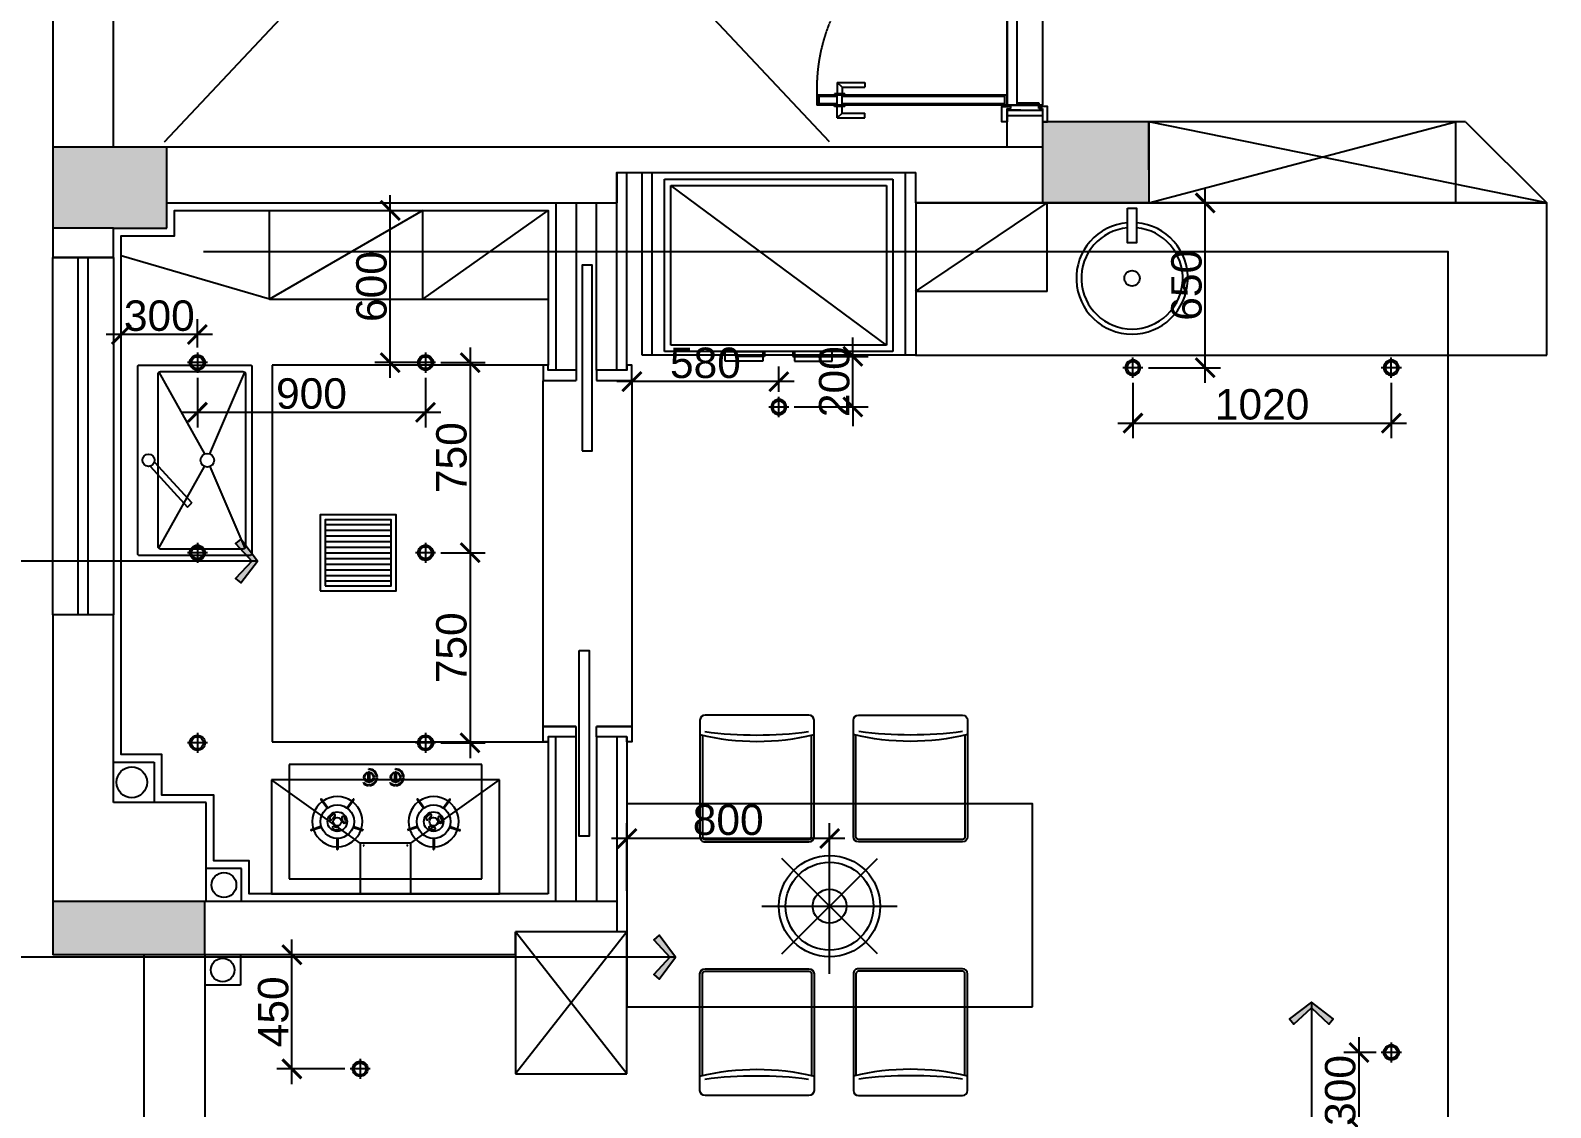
# Model space of a CAD drawing. Header units: millimetres. Extents: x 148889 to 229003, y -70503 to 111106.
# Drawn here: x 203833 to 209832, y 58910 to 63157 of the extents above; entities that cross this region are included whole.
import ezdxf
from ezdxf.lldxf.tags import DXFTag

# ---------------------------------------------------------------- set-up
doc = ezdxf.new("R2010")
doc.units = ezdxf.units.MM
doc.linetypes.add('DASHED2', pattern=[0.375, 0.25, -0.125])
doc.linetypes.add('HIDDEN', pattern=[0.375, 0.25, -0.125])
for name, color, linetype in [('C-天花标高', 1, 'Continuous'), ('C-灯具1', 2, 'Continuous'), ('C-灯具设备尺寸', 44, 'Continuous'), ('C-门套', 16, 'Continuous'), ('P-原墙线', 7, 'Continuous'), ('P-固定家具1(到顶)', 3, 'Continuous'), ('P-固定家具2(不到顶)', 2, 'Continuous'), ('P-外部尺寸', 44, 'Continuous'), ('P-完成面', 1, 'Continuous'), ('P-新墙线', 4, 'Continuous'), ('P-活动家具', 3, 'Continuous'), ('P-窗', 3, 'Continuous'), ('P-门', 1, 'Continuous'), ('P-门套', 1, 'Continuous')]:
    doc.layers.add(name, color=color, linetype=linetype)
doc.styles.add('Arial', font='Arial.ttf')
doc.styles.add('ROMANS', font='ROMANS.shx', dxfattribs={"bigfont": 'BIGFONT.shx'})
tags = doc.linetypes.add('ACAD_ISO03W100', pattern=[30, 12, -18]).pattern_tags.tags
tags[6:7] = [DXFTag(74, 4), DXFTag(75, 0), DXFTag(340, '0'), DXFTag(46, 1.0), DXFTag(50, 0.0), DXFTag(44, 0.0), DXFTag(45, 0.0)]
tags[4:5] = [DXFTag(74, 4), DXFTag(75, 0), DXFTag(340, '0'), DXFTag(46, 1.0), DXFTag(50, 0.0), DXFTag(44, 0.0), DXFTag(45, 0.0)]
doc.dimstyles.new('1比60', dxfattribs={"dimscale": 60, "dimtxt": 2, "dimasz": 1.25, "dimexe": 1, "dimexo": 1, "dimgap": 0.2, "dimtad": 1, "dimdec": 0, "dimrnd": 0.005, "dimzin": 0, "dimdsep": 46, "dimtxsty": 'Arial', "dimblk": 'ARCHTICK', "dimcen": 0.125, "dimdle": 1, "dimclrd": 44, "dimclre": 44, "dimclrt": 50, "dimadec": 0, "dimazin": 0, "dimtfac": 1, "dimtdec": 0, "dimtix": 1, "dimtmove": 2, "dimatfit": 3, "dimldrblk": 'DOT', "dimfxl": 4, "dimfxlon": 1, "dimtvp": 1, "dimtolj": 1, "dimtzin": 0, "dimarcsym": 0})
doc.dimstyles.new('1比80', dxfattribs={"dimscale": 80, "dimtxt": 2, "dimasz": 1.25, "dimexe": 1, "dimexo": 1, "dimgap": 0.25, "dimtad": 1, "dimdec": 0, "dimrnd": 0.005, "dimzin": 0, "dimdsep": 46, "dimtxsty": 'Arial', "dimblk": 'ARCHTICK', "dimcen": 0.125, "dimdle": 1, "dimclrd": 44, "dimclre": 44, "dimclrt": 50, "dimadec": 0, "dimazin": 0, "dimtfac": 1, "dimtdec": 0, "dimtix": 1, "dimtmove": 2, "dimatfit": 3, "dimldrblk": 'DOT', "dimfxl": 5, "dimfxlon": 1, "dimtvp": 1, "dimtolj": 1, "dimtzin": 0, "dimarcsym": 0})
doc.dimstyles.new('出图比例1：50', dxfattribs={"dimscale": 50, "dimtxt": 2.5, "dimasz": 2, "dimexe": 2, "dimexo": 2, "dimgap": 1, "dimtad": 1, "dimdec": 0, "dimrnd": 5, "dimzin": 0, "dimdsep": 46, "dimtxsty": 'ROMANS', "dimblk1": 'ZHL_XS', "dimblk2": 'ZHL_XS', "dimsah": 1, "dimcen": 0.09, "dimclrd": 256, "dimclre": 256, "dimclrt": 41, "dimadec": 0, "dimazin": 0, "dimtfac": 1, "dimtdec": 4, "dimtix": 1, "dimtmove": 2, "dimatfit": 3, "dimldrblk": 'ZHL_JT', "dimfxl": 1, "dimtolj": 1, "dimtzin": 0, "dimarcsym": 0})

# ---------------------------------------------------------------- blocks, each defined once
blk = doc.blocks.new('ZHL_JT')
blk.add_line((-0.221, 0), (-1, 0))
blk.add_lwpolyline([(-0.221, 0), (-0.861, -0.689), (-0.654, -0.862), (0, 0), (-0.654, 0.862), (-0.861, 0.689)], close=True)
for points in [[(-0.861, 0.689), (-0.654, 0.862), (-0.221, 0), (0, 0)], [(-0.861, -0.689), (-0.654, -0.862), (-0.221, 0), (0, 0)]]:
    blk.add_solid(points)
blk = doc.blocks.new('ZHL_XS')
blk.add_line((-1, 0), (0, 0))
at = {"const_width": 0.2}
blk.add_lwpolyline([(-0.6, -0.6), (0.6, 0.6)], dxfattribs=at)
blk = doc.blocks.new('A$C55707EFD')
at = {"layer": 'C-灯具1'}
for p, q in [((200, 0), (200, 400)), ((58.6, 58.6), (341.4, 341.4)), ((341.4, 58.6), (58.6, 341.4)), ((0, 200), (400, 200))]:
    blk.add_line(p, q, dxfattribs=at)
for radius in [150, 130, 50]:
    blk.add_circle((200, 200), radius, dxfattribs=at)
blk = doc.blocks.new('A$C01C20CD7')
at = {"layer": 'C-灯具1'}
for p, q in [((52.8, 105.7, 2984.9), (52.8, 0, 2984.9)), ((0, 52.8, 2984.9), (105.7, 52.8, 2984.9))]:
    blk.add_line(p, q, dxfattribs=at)
for radius in [39.9, 31.7]:
    blk.add_circle((52.8, 52.8, 2984.9), radius, dxfattribs=at)
blk = doc.blocks.new('A$C6E616A30')
at = {"layer": 'C-灯具1'}
h = blk.add_hatch(dxfattribs=at)
h.set_pattern_fill('ANSI31', color=256, scale=7, angle=135, style=0)
h.set_pattern_definition([(180, (-206520, -61140), (-4e-15, -22.225), [])])
h.paths.add_polyline_path([(20, 280), (20, 20), (280, 20), (280, 280)])
for points in [[(0, 0), (300, 0), (300, 300), (0, 300)], [(20, 20), (280, 20), (280, 280), (20, 280)]]:
    blk.add_lwpolyline(points, close=True, dxfattribs=at)
blk = doc.blocks.new('A$C4DF24944')
at = {"layer": 'P-活动家具'}
for p, q in [((900, 510), (0, 510)), ((0, 510), (0, 60)), ((350, 510), (350, 310)), ((550, 310), (550, 510)), ((900, 60), (900, 510)), ((830, 450), (70, 450)), ((70, 450), (70, 0)), ((830, 0), (830, 450)), ((350, 310), (0, 60)), ((350, 310), (550, 310)), ((550, 310), (900, 60)), ((0, 60), (900, 60)), ((70, 0), (830, 0)), ((350, 0), (550, 0))]:
    blk.add_line(p, q, dxfattribs=at)
at = {"layer": 'P-活动家具', "color": 252}
for p, q in [((258.3, 292.6), (258.3, 333.3)), ((261.6, 292.6), (261.6, 333.3)), ((638.3, 292.6), (638.3, 333.3)), ((641.6, 292.6), (641.6, 333.3)), ((195.1, 244.3), (156.5, 256.9)), ((196.2, 247.5), (157.5, 260)), ((323.8, 247.5), (362.5, 260)), ((324.8, 244.3), (363.5, 256.9)), ((575.1, 244.3), (536.5, 256.9)), ((576.2, 247.5), (537.5, 260)), ((703.8, 247.5), (742.5, 260)), ((704.8, 244.3), (743.5, 256.9)), ((218.9, 171.2), (195, 138.4)), ((221.6, 169.3), (197.7, 136.4)), ((298.4, 169.3), (322.3, 136.4)), ((301.1, 171.2), (325, 138.4)), ((598.9, 171.2), (575, 138.4)), ((601.6, 169.3), (577.7, 136.4)), ((678.4, 169.3), (702.3, 136.4)), ((681.1, 171.2), (705, 138.4)), ((407, 67.2), (407, 32.7)), ((408.5, 80), (408.5, 83)), ((411.5, 80), (411.5, 83)), ((413, 67.2), (413, 32.7)), ((431.2, 71.2), (433.3, 73.3)), ((512, 67.2), (512, 32.7)), ((513.5, 80), (513.5, 83)), ((516.5, 80), (516.5, 83)), ((518, 67.2), (518, 32.7)), ((536.2, 71.2), (538.3, 73.3)), ((380, 51.5), (377, 51.5)), ((380, 48.5), (377, 48.5)), ((410, 20), (410, 17)), ((485, 51.5), (482, 51.5)), ((485, 48.5), (482, 48.5)), ((515, 20), (515, 17))]:
    blk.add_line(p, q, dxfattribs=at)
for centre, radius in [((260, 225), 66), ((260, 225), 38.5), ((260, 225), 16.5), ((640, 225), 66), ((640, 225), 38.5), ((640, 225), 16.5), ((410, 50), 20), ((515, 50), 20)]:
    blk.add_circle(centre, radius, dxfattribs=at)
for centre, radius, start, end in [((260, 225), 99, 90.9543, 161.04435), ((260, 333.3), 1.65, 359.99932, 179.99932), ((260, 225), 99, 18.9543, 89.04435), ((363, 318.5), 1.65, 287.99932, 107.99932), ((537, 318.5), 1.65, 71.99932, 251.99932), ((640, 225), 99, 90.9543, 161.04435), ((640, 333.3), 1.65, 359.99932, 179.99932), ((640, 225), 99, 18.9543, 89.04435), ((157, 258.5), 1.65, 71.99932, 251.99932), ((260, 225), 99, 162.9543, 233.04435), ((195.7, 245.9), 1.65, 251.99932, 71.99932), ((258.3, 252.4), 5.5, 93.52516, 273.52516), ((260, 225), 33, 59.99932, 93.52516), ((260, 292.6), 1.65, 179.99932, 359.99932), ((260, 225), 22, 59.99932, 93.52516), ((273.7, 248.8), 5.5, 239.99932, 59.99932), ((260, 225), 99, 306.9543, 17.04435), ((324.3, 245.9), 1.65, 107.99932, 287.99932), ((640, 225), 99, 162.95565, 233.0457), ((575.7, 245.9), 1.65, 251.99932, 71.99932), ((638.3, 252.4), 5.5, 93.52516, 273.52516), ((640, 225), 33, 59.99932, 93.52516), ((640, 292.6), 1.65, 179.99932, 359.99932), ((640, 225), 22, 59.99932, 93.52516), ((653.7, 248.8), 5.5, 239.99932, 59.99932), ((640, 225), 99, 306.9543, 17.04435), ((704.3, 245.9), 1.65, 107.99932, 287.99932), ((743, 258.5), 1.65, 287.99932, 107.99932), ((232.5, 225), 5.5, 359.99932, 179.99932), ((260, 225), 33, 179.99932, 213.52516), ((237.1, 209.8), 5.5, 213.52516, 33.52516), ((260, 225), 22, 179.99932, 213.52516), ((273.7, 201.2), 5.5, 119.99932, 299.99932), ((260, 225), 22, 299.99932, 333.52516), ((260, 225), 33, 299.99932, 333.52516), ((284.6, 212.7), 5.5, 333.52516, 153.52516), ((612.5, 225), 5.5, 359.99932, 179.99932), ((640, 225), 33, 179.99932, 213.52516), ((617.1, 209.8), 5.5, 213.52516, 33.52516), ((640, 225), 22, 179.99932, 213.52516), ((653.7, 201.2), 5.5, 119.99932, 299.99932), ((640, 225), 22, 299.99932, 333.52516), ((640, 225), 33, 299.99932, 333.52516), ((664.6, 212.7), 5.5, 333.52516, 153.52516), ((196.3, 137.4), 1.65, 143.99932, 323.99932), ((260, 225), 99, 234.9543, 305.04435), ((220.2, 170.3), 1.65, 323.99932, 143.99932), ((299.8, 170.3), 1.65, 35.99932, 215.99932), ((323.6, 137.4), 1.65, 215.99932, 35.99932), ((576.3, 137.4), 1.65, 143.99932, 323.99932), ((640, 225), 99, 234.9543, 305.04435), ((600.2, 170.3), 1.65, 323.99932, 143.99932), ((679.8, 170.3), 1.65, 35.99932, 215.99932), ((703.6, 137.4), 1.65, 215.99932, 35.99932), ((410, 50), 33, 92.60458, 177.39407), ((410, 50), 30, 92.86531, 177.13334), ((410, 50), 18, 99.59339, 260.40526), ((410, 67), 3.01, 355.12371, 184.87494), ((410, 50), 33, 44.99932, 87.39407), ((410, 50), 30, 44.99932, 87.13334), ((410, 50), 18, 279.59339, 80.40526), ((515, 50), 33, 92.60458, 177.39407), ((515, 50), 30, 92.86531, 177.13334), ((515, 50), 18, 99.59339, 260.40526), ((515, 67), 3.01, 355.12371, 184.87494), ((515, 50), 33, 44.99932, 87.39407), ((515, 50), 30, 44.99932, 87.13334), ((515, 50), 18, 279.59339, 80.40526), ((410, 50), 33, 182.60458, 269.99932), ((410, 50), 30, 182.86531, 269.99932), ((410, 33), 3.01, 175.12371, 4.87494), ((515, 50), 33, 182.60458, 269.99932), ((515, 50), 30, 182.86531, 269.99932), ((515, 33), 3.01, 175.12371, 4.87494)]:
    blk.add_arc(centre, radius, start, end, dxfattribs=at)
blk = doc.blocks.new('A$C5B623725')
at = {"layer": 'P-固定家具2(不到顶)', "color": 3}
blk.add_lwpolyline([(5, 450), (745, 450, -0.414214), (750, 445), (750, 5, -0.414214), (745, 0), (5, 0, -0.414214), (0, 5), (0, 445, -0.414214)], format="xyb", close=True, dxfattribs=at)
at = {"layer": 'P-活动家具', "color": 252}
for p, q in [((27.9, 367.1), (350.2, 185.9)), ((351.7, 400.6), (190, 253.1)), ((368, 384.2), (206.6, 237.1)), ((722.1, 367.1), (399.8, 185.9)), ((190, 253.1), (206.6, 237.1)), ((350.2, 164.9), (27.9, 27.9)), ((399.8, 164.9), (722.1, 27.9))]:
    blk.add_line(p, q, dxfattribs=at)
blk.add_lwpolyline([(35, 370), (715, 370, -0.414214), (725, 360), (725, 35, -0.414214), (715, 25), (35, 25, -0.414214), (25, 35), (25, 360, -0.414214)], format="xyb", close=True, dxfattribs=at)
for centre, radius in [((375, 407.4), 24.2), ((375, 175.4), 26.9)]:
    blk.add_circle(centre, radius, dxfattribs=at)
blk = doc.blocks.new('A$C404574AA')
at = {"layer": 'P-门'}
for p, q in [((650.6, 803, 233.2), (650.6, 784, 233.2)), ((760.1, 803, 233.2), (650.6, 803, 233.2)), ((741.1, 784, 233.2), (650.6, 784, 233.2)), ((741.1, 784, 233.2), (760.1, 803, 233.2)), ((741.1, 784, 233.2), (741.1, 758, 233.2)), ((760.1, 803, 233.2), (760.1, 758, 233.2)), ((90, 753, 233.2), (840, 753, 233.2)), ((90, 713, 233.2), (90, 753, 233.2)), ((730.6, 758, 233.2), (730.6, 753, 233.2)), ((730.6, 758, 233.2), (770.6, 758, 233.2)), ((740.8, 753, 233.2), (740.8, 713, 233.2)), ((760.3, 753, 233.2), (760.3, 713, 233.2)), ((770.6, 758, 233.2), (770.6, 753, 233.2)), ((840, 713, 233.2), (840, 753, 233.2)), ((90, 713, 233.2), (840, 713, 233.2)), ((741.1, 682, 233.2), (650.6, 682, 233.2)), ((650.6, 663, 233.2), (650.6, 682, 233.2)), ((760.1, 663, 233.2), (650.6, 663, 233.2)), ((730.6, 708, 233.2), (730.6, 713, 233.2)), ((730.6, 708, 233.2), (770.6, 708, 233.2)), ((741.1, 682, 233.2), (741.1, 708, 233.2)), ((741.1, 682, 233.2), (760.1, 663, 233.2)), ((760.1, 663, 233.2), (760.1, 708, 233.2)), ((770.6, 708, 233.2), (770.6, 713, 233.2))]:
    blk.add_line(p, q, dxfattribs=at)
at = {"layer": 'P-门', "color": 252, "linetype": 'ACAD_ISO03W100', "ltscale": 0.001}
for p, q in [((50, 753, 233.2), (50, 3, 233.2)), ((50, 753, 233.2), (90, 753, 233.2)), ((90, 753, 233.2), (90, 3, 233.2)), ((90, 3, 233.2), (90, 743, 233.2)), ((0, 82.9, 233.2), (0, 192.4, 233.2)), ((0, 192.4, 233.2), (19, 192.4, 233.2)), ((19, 101.9, 233.2), (19, 192.4, 233.2)), ((140, 192.4, 233.2), (121, 192.4, 233.2)), ((121, 101.9, 233.2), (121, 192.4, 233.2)), ((140, 82.9, 233.2), (140, 192.4, 233.2)), ((19, 101.9, 233.2), (0, 82.9, 233.2)), ((0, 82.9, 233.2), (45, 82.9, 233.2)), ((19, 101.9, 233.2), (45, 101.9, 233.2)), ((45, 112.4, 233.2), (45, 72.4, 233.2)), ((45, 112.4, 233.2), (50, 112.4, 233.2)), ((45, 72.4, 233.2), (50, 72.4, 233.2)), ((90, 102.2, 233.2), (50, 102.2, 233.2)), ((90, 82.7, 233.2), (50, 82.7, 233.2)), ((95, 112.4, 233.2), (90, 112.4, 233.2)), ((95, 72.4, 233.2), (90, 72.4, 233.2)), ((95, 112.4, 233.2), (95, 72.4, 233.2)), ((121, 101.9, 233.2), (95, 101.9, 233.2)), ((140, 82.9, 233.2), (95, 82.9, 233.2)), ((121, 101.9, 233.2), (140, 82.9, 233.2)), ((50, 3, 233.2), (90, 3, 233.2))]:
    blk.add_line(p, q, dxfattribs=at)
at = {"layer": 'P-门', "color": 252}
for p, q in [((100, 713, 233.2), (100, 753, 233.2)), ((100, 747, 233.2), (740.8, 747, 233.2)), ((760.3, 747, 233.2), (832, 747, 233.2)), ((832, 713, 233.2), (832, 753, 233.2)), ((100, 719, 233.2), (740.8, 719, 233.2)), ((760.3, 719, 233.2), (832, 719, 233.2))]:
    blk.add_line(p, q, dxfattribs=at)
at = {"layer": 'P-门', "color": 252, "linetype": 'DASHED2'}
blk.add_arc((154.7, 685.8, 233.2), 685.8, 264.58541, 2.27588, dxfattribs=at)
blk = doc.blocks.new('A$C0BB32EA6')
at = {"color": 250}
blk.add_arc((223.5, 2013), 1591.3, 262.61273, 277.38727, dxfattribs=at)
at = {"layer": 'P-活动家具'}
for p, q in [((0, 480), (0, 118.4)), ((430, 500), (20, 500)), ((450, 118.4), (450, 480)), ((0, 118.4), (0, 20)), ((450, 20), (450, 118.4)), ((20, 0), (430, 0))]:
    blk.add_line(p, q, dxfattribs=at)
at = {"layer": 'P-活动家具', "color": 250}
for p, q in [((10, 421.9), (10, 20)), ((440, 20), (440, 421.9)), ((20, 10), (430, 10))]:
    blk.add_line(p, q, dxfattribs=at)
at = {"layer": 'P-活动家具'}
for centre, radius, start, end in [((20, 480), 20, 90, 180), ((430, 480), 20, 0, 90), ((225, 1333.7), 937.3, 256.11001, 283.88999), ((20, 20), 20, 180, 270), ((430, 20), 20, 270, 0)]:
    blk.add_arc(centre, radius, start, end, dxfattribs=at)
at = {"layer": 'P-活动家具', "color": 250}
for centre, start, end in [((20, 20), 180, 270), ((430, 20), 270, 0)]:
    blk.add_arc(centre, 10, start, end, dxfattribs=at)
blk = doc.blocks.new('A$C323B2213')
at = {"layer": 'P-活动家具'}
blk.add_lwpolyline([(0, 1149.9), (0, 349.9), (1600, 349.9), (1600, 1149.9)], close=True, dxfattribs=at)
blk.add_blockref('A$C0BB32EA6', (256.2, 999.9), dxfattribs=at)
at = {"layer": 'P-活动家具', "xscale": -1}
blk.add_blockref('A$C0BB32EA6', (1311.6, 999.9), dxfattribs=at)
at = {"layer": 'P-活动家具', "xscale": -1, "rotation": 180}
blk.add_blockref('A$C0BB32EA6', (256.2, 500), dxfattribs=at)
at = {"layer": 'P-活动家具', "rotation": 180}
blk.add_blockref('A$C0BB32EA6', (1311.6, 500), dxfattribs=at)
blk = doc.blocks.new('A$C3AD5280B')
at = {"layer": 'P-活动家具', "color": 8}
for p, q in [((900, 680), (0, 680)), ((0, 680), (0, 0)), ((238.6, 717.9), (238.6, 680)), ((387.4, 717.9), (238.6, 717.9)), ((238.6, 680), (387.4, 680)), ((283, 698.9), (283, 680)), ((393.8, 698.9), (283, 698.9)), ((387.4, 680), (387.4, 717.9)), ((393.8, 680), (393.8, 698.9)), ((506.2, 698.9), (617, 698.9)), ((506.2, 680), (506.2, 698.9)), ((512.6, 717.9), (661.4, 717.9)), ((512.6, 680), (512.6, 717.9)), ((661.4, 680), (512.6, 680)), ((617, 698.9), (617, 680)), ((661.4, 717.9), (661.4, 680)), ((900, 0), (900, 680)), ((875, 655), (25, 655)), ((875, 655), (25, 25)), ((25, 655), (25, 25)), ((875, 25), (875, 655)), ((25, 25), (875, 25)), ((0, 0), (900, 0))]:
    blk.add_line(p, q, dxfattribs=at)
blk = doc.blocks.new('A$C54785E95')
at = {"layer": 'P-新墙线', "color": 252}
blk.add_circle((220, 220), 30.3, dxfattribs=at)
at = {"layer": 'P-活动家具', "color": 252}
blk.add_lwpolyline([(201.8, 497), (238.2, 497), (238.2, 359.6), (201.8, 359.6)], close=True, dxfattribs=at)
for radius, start, end in [(220, 94.7371, 85.2629), (200, 95.21206, 84.78794)]:
    blk.add_arc((220, 220), radius, start, end, dxfattribs=at)
blk = doc.blocks.new('_ArchTick')
at = {"color": 0, "linetype": 'ByBlock', "const_width": 0.15}
blk.add_lwpolyline([(-0.5, -0.5), (0.5, 0.5)], dxfattribs=at)
blk = doc.blocks.new('*D792')
at = {"layer": 'P-外部尺寸', "color": 44, "lineweight": -2, "transparency": 16777216}
for p, q in [((203003.5, 65607.5), (203003.5, 62617.5)), ((203128, 65527.5), (202923.5, 65527.5)), ((203403.5, 62697.5), (202923.5, 62697.5))]:
    blk.add_line(p, q, dxfattribs=at)
at = {"layer": 'P-外部尺寸', "color": 44, "lineweight": -2, "transparency": 16777216, "xscale": 100, "yscale": 100, "zscale": 100}
for p, rotation in [((203003.5, 65527.5), 90), ((203003.5, 62697.5), 270)]:
    blk.add_blockref('_ArchTick', p, dxfattribs=dict(at, rotation=rotation))
at = {"layer": 'P-外部尺寸', "color": 50, "transparency": 16777216, "insert": (202901.8, 64112.5), "char_height": 160, "attachment_point": 5, "rotation": 90, "style": 'Arial'}
blk.add_mtext('\\A1;2830', dxfattribs=at)
blk = doc.blocks.new('_Dot')
at = {"color": 0, "linetype": 'ByBlock', "lineweight": -2}
blk.add_line((-0.5, 0), (-1, 0), dxfattribs=at)
at = {"color": 0, "linetype": 'ByBlock', "const_width": 0.5}
blk.add_lwpolyline([(-0.25, 0, 1), (0.25, 0, 1)], format="xyb", close=True, dxfattribs=at)
blk = doc.blocks.new('*D793')
at = {"layer": 'P-外部尺寸', "color": 44, "lineweight": -2, "transparency": 16777216}
for p, q in [((203003.5, 62697.5), (203003.5, 62797.5)), ((203403.5, 62697.5), (202923.5, 62697.5)), ((203003.5, 62697.5), (203003.5, 62477.5)), ((203403.5, 62477.5), (202923.5, 62477.5)), ((203003.5, 62477.5), (203003.5, 62377.5))]:
    blk.add_line(p, q, dxfattribs=at)
at = {"layer": 'P-外部尺寸', "color": 44, "lineweight": -2, "transparency": 16777216, "xscale": 100, "yscale": 100, "zscale": 100}
for p, rotation in [((203003.5, 62697.5), 270), ((203003.5, 62477.5), 90)]:
    blk.add_blockref('_ArchTick', p, dxfattribs=dict(at, rotation=rotation))
at = {"layer": 'P-外部尺寸', "color": 50, "transparency": 16777216, "insert": (202901.9, 62587.5), "char_height": 160, "attachment_point": 5, "rotation": 90, "style": 'Arial'}
blk.add_mtext('\\A1;220', dxfattribs=at)
blk = doc.blocks.new('*D794')
at = {"layer": 'P-外部尺寸', "color": 44, "lineweight": -2, "transparency": 16777216}
for p, q in [((203003.5, 62557.5), (203003.5, 59642.5)), ((203403.5, 62477.5), (202923.5, 62477.5)), ((203403.5, 59722.5), (202923.5, 59722.5))]:
    blk.add_line(p, q, dxfattribs=at)
at = {"layer": 'P-外部尺寸', "color": 44, "lineweight": -2, "transparency": 16777216, "xscale": 100, "yscale": 100, "zscale": 100}
for p, rotation in [((203003.5, 62477.5), 90), ((203003.5, 59722.5), 270)]:
    blk.add_blockref('_ArchTick', p, dxfattribs=dict(at, rotation=rotation))
at = {"layer": 'P-外部尺寸', "color": 50, "transparency": 16777216, "insert": (202901.9, 61100), "char_height": 160, "attachment_point": 5, "rotation": 90, "style": 'Arial'}
blk.add_mtext('\\A1;2755', dxfattribs=at)
blk = doc.blocks.new('*D795')
at = {"layer": 'P-外部尺寸', "color": 44, "lineweight": -2, "transparency": 16777216}
for p, q in [((203003.5, 59722.5), (203003.5, 59822.5)), ((203403.5, 59722.5), (202923.5, 59722.5)), ((203003.5, 59722.5), (203003.5, 59512.5)), ((203403.5, 59512.5), (202923.5, 59512.5)), ((203003.5, 59512.5), (203003.5, 59412.5))]:
    blk.add_line(p, q, dxfattribs=at)
at = {"layer": 'P-外部尺寸', "color": 44, "lineweight": -2, "transparency": 16777216, "xscale": 100, "yscale": 100, "zscale": 100}
for p, rotation in [((203003.5, 59722.5), 270), ((203003.5, 59512.5), 90)]:
    blk.add_blockref('_ArchTick', p, dxfattribs=dict(at, rotation=rotation))
at = {"layer": 'P-外部尺寸', "color": 50, "transparency": 16777216, "insert": (202901.9, 59617.5), "char_height": 160, "attachment_point": 5, "rotation": 90, "style": 'Arial'}
blk.add_mtext('\\A1;210', dxfattribs=at)
blk = doc.blocks.new('*D796')
at = {"layer": 'P-外部尺寸', "color": 44, "lineweight": -2, "transparency": 16777216}
for p, q in [((203003.5, 59592.5), (203003.5, 57252.5)), ((203403.5, 59512.5), (202923.5, 59512.5)), ((203403.5, 57332.5), (202923.5, 57332.5))]:
    blk.add_line(p, q, dxfattribs=at)
at = {"layer": 'P-外部尺寸', "color": 44, "lineweight": -2, "transparency": 16777216, "xscale": 100, "yscale": 100, "zscale": 100}
for p, rotation in [((203003.5, 59512.5), 90), ((203003.5, 57332.5), 270)]:
    blk.add_blockref('_ArchTick', p, dxfattribs=dict(at, rotation=rotation))
at = {"layer": 'P-外部尺寸', "color": 50, "transparency": 16777216, "insert": (202901.9, 58422.5), "char_height": 160, "attachment_point": 5, "rotation": 90, "style": 'Arial'}
blk.add_mtext('\\A1;2180', dxfattribs=at)
blk = doc.blocks.new('*D1014')
at = {"layer": 'P-新墙线', "color": 44, "lineweight": -2, "transparency": 16777216}
for p, q in [((205253.1, 61787.5), (205253.1, 62507.5)), ((205199.4, 62447.5), (205313.1, 62447.5)), ((205371.7, 61847.5), (205193.1, 61847.5))]:
    blk.add_line(p, q, dxfattribs=at)
at = {"layer": 'P-新墙线', "color": 44, "lineweight": -2, "transparency": 16777216, "xscale": 75, "yscale": 75, "zscale": 75}
for p, rotation in [((205253.1, 62447.5), 90), ((205253.1, 61847.5), 270)]:
    blk.add_blockref('_ArchTick', p, dxfattribs=dict(at, rotation=rotation))
at = {"layer": 'P-新墙线', "color": 50, "transparency": 16777216, "insert": (205179.8, 62147.5), "char_height": 120, "attachment_point": 5, "rotation": 90, "style": 'Arial'}
blk.add_mtext('\\A1;600', dxfattribs=at)
blk = doc.blocks.new('*D1015')
at = {"layer": 'P-新墙线', "color": 44, "lineweight": -2, "transparency": 16777216}
for p, q in [((204191.9, 61718.6), (204191.9, 62018.6)), ((204492.3, 61907.5), (204492.3, 62018.6)), ((204552.3, 61958.6), (204131.9, 61958.6))]:
    blk.add_line(p, q, dxfattribs=at)
at = {"layer": 'P-新墙线', "color": 44, "lineweight": -2, "transparency": 16777216, "xscale": 75, "yscale": 75, "zscale": 75, "rotation": 180}
blk.add_blockref('_ArchTick', (204191.9, 61958.6), dxfattribs=at)
at = {"layer": 'P-新墙线', "color": 44, "lineweight": -2, "transparency": 16777216, "xscale": 75, "yscale": 75, "zscale": 75}
blk.add_blockref('_ArchTick', (204492.3, 61958.6), dxfattribs=at)
at = {"layer": 'P-新墙线', "color": 50, "transparency": 16777216, "insert": (204342.1, 62031.9), "char_height": 120, "attachment_point": 5, "style": 'Arial'}
blk.add_mtext('\\A1;300', dxfattribs=at)
blk = doc.blocks.new('*D1016')
at = {"layer": 'P-新墙线', "color": 44, "lineweight": -2, "transparency": 16777216}
for p, q in [((204492.3, 61787.5), (204492.3, 61591.6)), ((205392.7, 61787.5), (205392.7, 61591.6)), ((204432.3, 61651.6), (205452.7, 61651.6))]:
    blk.add_line(p, q, dxfattribs=at)
at = {"layer": 'P-新墙线', "color": 44, "lineweight": -2, "transparency": 16777216, "xscale": 75, "yscale": 75, "zscale": 75, "rotation": 180}
blk.add_blockref('_ArchTick', (204492.3, 61651.6), dxfattribs=at)
at = {"layer": 'P-新墙线', "color": 44, "lineweight": -2, "transparency": 16777216, "xscale": 75, "yscale": 75, "zscale": 75}
blk.add_blockref('_ArchTick', (205392.7, 61651.6), dxfattribs=at)
at = {"layer": 'P-新墙线', "color": 50, "transparency": 16777216, "insert": (204942.5, 61724.9), "char_height": 120, "attachment_point": 5, "style": 'Arial'}
blk.add_mtext('\\A1;900', dxfattribs=at)
blk = doc.blocks.new('*D1017')
at = {"layer": 'P-新墙线', "color": 44, "lineweight": -2, "transparency": 16777216}
for p, q in [((205568.4, 61907.5), (205568.4, 61037.8)), ((205452.7, 61847.5), (205628.4, 61847.5)), ((205452.7, 61097.8), (205628.4, 61097.8))]:
    blk.add_line(p, q, dxfattribs=at)
at = {"layer": 'P-新墙线', "color": 44, "lineweight": -2, "transparency": 16777216, "xscale": 75, "yscale": 75, "zscale": 75}
for p, rotation in [((205568.4, 61847.5), 90), ((205568.4, 61097.8), 270)]:
    blk.add_blockref('_ArchTick', p, dxfattribs=dict(at, rotation=rotation))
at = {"layer": 'P-新墙线', "color": 50, "transparency": 16777216, "insert": (205495.2, 61472.7), "char_height": 120, "attachment_point": 5, "rotation": 90, "style": 'Arial'}
blk.add_mtext('\\A1;750', dxfattribs=at)
blk = doc.blocks.new('*D1018')
at = {"layer": 'P-新墙线', "color": 44, "lineweight": -2, "transparency": 16777216}
for p, q in [((205568.4, 61157.8), (205568.4, 60288.2)), ((205452.7, 61097.8), (205628.4, 61097.8)), ((205452.7, 60348.2), (205628.4, 60348.2))]:
    blk.add_line(p, q, dxfattribs=at)
at = {"layer": 'P-新墙线', "color": 44, "lineweight": -2, "transparency": 16777216, "xscale": 75, "yscale": 75, "zscale": 75}
for p, rotation in [((205568.4, 61097.8), 90), ((205568.4, 60348.2), 270)]:
    blk.add_blockref('_ArchTick', p, dxfattribs=dict(at, rotation=rotation))
at = {"layer": 'P-新墙线', "color": 50, "transparency": 16777216, "insert": (205495.2, 60723), "char_height": 120, "attachment_point": 5, "rotation": 90, "style": 'Arial'}
blk.add_mtext('\\A1;750', dxfattribs=at)
blk = doc.blocks.new('*D1019')
at = {"layer": 'P-新墙线', "color": 44, "lineweight": -2, "transparency": 16777216}
for p, q in [((206186.9, 59764.2), (206186.9, 60030.9)), ((206986.7, 59764.2), (206986.7, 60030.9)), ((207046.7, 59970.9), (206126.9, 59970.9))]:
    blk.add_line(p, q, dxfattribs=at)
at = {"layer": 'P-新墙线', "color": 44, "lineweight": -2, "transparency": 16777216, "xscale": 75, "yscale": 75, "zscale": 75, "rotation": 180}
blk.add_blockref('_ArchTick', (206186.9, 59970.9), dxfattribs=at)
at = {"layer": 'P-新墙线', "color": 44, "lineweight": -2, "transparency": 16777216, "xscale": 75, "yscale": 75, "zscale": 75}
blk.add_blockref('_ArchTick', (206986.7, 59970.9), dxfattribs=at)
at = {"layer": 'P-新墙线', "color": 50, "transparency": 16777216, "insert": (206586.8, 60044.1), "char_height": 120, "attachment_point": 5, "style": 'Arial'}
blk.add_mtext('\\A1;800', dxfattribs=at)
blk = doc.blocks.new('*D1021')
at = {"layer": 'P-新墙线', "color": 44, "lineweight": -2, "transparency": 16777216}
for p, q in [((204865.2, 59002.5), (204865.2, 59572.5)), ((205074.4, 59512.5), (204805.2, 59512.5)), ((205074.4, 59062.5), (204805.2, 59062.5))]:
    blk.add_line(p, q, dxfattribs=at)
at = {"layer": 'P-新墙线', "color": 44, "lineweight": -2, "transparency": 16777216, "xscale": 75, "yscale": 75, "zscale": 75}
for p, rotation in [((204865.2, 59512.5), 90), ((204865.2, 59062.5), 270)]:
    blk.add_blockref('_ArchTick', p, dxfattribs=dict(at, rotation=rotation))
at = {"layer": 'P-新墙线', "color": 50, "transparency": 16777216, "insert": (204791.9, 59287.5), "char_height": 120, "attachment_point": 5, "rotation": 90, "style": 'Arial'}
blk.add_mtext('\\A1;450', dxfattribs=at)
blk = doc.blocks.new('*D1022')
at = {"layer": 'P-新墙线', "color": 44, "lineweight": -2, "transparency": 16777216}
for p, q in [((206786.7, 61732.5), (206786.7, 61832.6)), ((206846.7, 61772.6), (206146.9, 61772.6)), ((206206.9, 61772.6), (206206.9, 61712.6))]:
    blk.add_line(p, q, dxfattribs=at)
at = {"layer": 'P-新墙线', "color": 44, "lineweight": -2, "transparency": 16777216, "xscale": 75, "yscale": 75, "zscale": 75, "rotation": 180}
blk.add_blockref('_ArchTick', (206206.9, 61772.6), dxfattribs=at)
at = {"layer": 'P-新墙线', "color": 44, "lineweight": -2, "transparency": 16777216, "xscale": 75, "yscale": 75, "zscale": 75}
blk.add_blockref('_ArchTick', (206786.7, 61772.6), dxfattribs=at)
at = {"layer": 'P-新墙线', "color": 50, "transparency": 16777216, "insert": (206496.8, 61845.9), "char_height": 120, "attachment_point": 5, "style": 'Arial'}
blk.add_mtext('\\A1;580', dxfattribs=at)
blk = doc.blocks.new('*D1023')
at = {"layer": 'P-新墙线', "color": 44, "lineweight": -2, "transparency": 16777216}
for p, q in [((207078.9, 61872.1), (207078.9, 61947.1)), ((206846.7, 61872.1), (207138.9, 61872.1)), ((207078.9, 61672.5), (207078.9, 61872.1)), ((206846.7, 61672.5), (207138.9, 61672.5)), ((207078.9, 61672.5), (207078.9, 61597.5))]:
    blk.add_line(p, q, dxfattribs=at)
at = {"layer": 'P-新墙线', "color": 44, "lineweight": -2, "transparency": 16777216, "xscale": 75, "yscale": 75, "zscale": 75}
for p, rotation in [((207078.9, 61872.1), 270), ((207078.9, 61672.5), 90)]:
    blk.add_blockref('_ArchTick', p, dxfattribs=dict(at, rotation=rotation))
at = {"layer": 'P-新墙线', "color": 50, "transparency": 16777216, "insert": (207005.6, 61772.3), "char_height": 120, "attachment_point": 5, "rotation": 90, "style": 'Arial'}
blk.add_mtext('\\A1;200', dxfattribs=at)
blk = doc.blocks.new('*D1024')
at = {"layer": 'P-新墙线', "color": 44, "lineweight": -2, "transparency": 16777216}
for p, q in [((208468.7, 61767.5), (208468.7, 62537.5)), ((208306.9, 62477.5), (208528.7, 62477.5)), ((208244.6, 61827.5), (208528.7, 61827.5))]:
    blk.add_line(p, q, dxfattribs=at)
at = {"layer": 'P-新墙线', "color": 44, "lineweight": -2, "transparency": 16777216, "xscale": 75, "yscale": 75, "zscale": 75}
for p, rotation in [((208468.7, 62477.5), 90), ((208468.7, 61827.5), 270)]:
    blk.add_blockref('_ArchTick', p, dxfattribs=dict(at, rotation=rotation))
at = {"layer": 'P-新墙线', "color": 50, "transparency": 16777216, "insert": (208395.5, 62152.5), "char_height": 120, "attachment_point": 5, "rotation": 90, "style": 'Arial'}
blk.add_mtext('\\A1;650', dxfattribs=at)
blk = doc.blocks.new('*D1025')
at = {"layer": 'P-新墙线', "color": 44, "lineweight": -2, "transparency": 16777216}
for p, q in [((208183.6, 61767.5), (208183.6, 61549)), ((209203.2, 61767.5), (209203.2, 61549)), ((208123.6, 61609), (209263.2, 61609))]:
    blk.add_line(p, q, dxfattribs=at)
at = {"layer": 'P-新墙线', "color": 44, "lineweight": -2, "transparency": 16777216, "xscale": 75, "yscale": 75, "zscale": 75, "rotation": 180}
blk.add_blockref('_ArchTick', (208183.6, 61609), dxfattribs=at)
at = {"layer": 'P-新墙线', "color": 44, "lineweight": -2, "transparency": 16777216, "xscale": 75, "yscale": 75, "zscale": 75}
blk.add_blockref('_ArchTick', (209203.2, 61609), dxfattribs=at)
at = {"layer": 'P-新墙线', "color": 50, "transparency": 16777216, "insert": (208693.4, 61682.3), "char_height": 120, "attachment_point": 5, "style": 'Arial'}
blk.add_mtext('\\A1;1020', dxfattribs=at)
blk = doc.blocks.new('*D1026')
at = {"layer": 'P-新墙线', "color": 44, "lineweight": -2, "transparency": 16777216}
for p, q in [((209075.6, 59187.5), (209075.6, 58767.5)), ((209143.2, 59127.5), (209015.6, 59127.5)), ((209143.2, 58827.5), (209015.6, 58827.5))]:
    blk.add_line(p, q, dxfattribs=at)
at = {"layer": 'P-新墙线', "color": 44, "lineweight": -2, "transparency": 16777216, "xscale": 75, "yscale": 75, "zscale": 75}
for p, rotation in [((209075.6, 59127.5), 90), ((209075.6, 58827.5), 270)]:
    blk.add_blockref('_ArchTick', p, dxfattribs=dict(at, rotation=rotation))
at = {"layer": 'P-新墙线', "color": 50, "transparency": 16777216, "insert": (209002.2, 58977.5), "char_height": 120, "attachment_point": 5, "rotation": 90, "style": 'Arial'}
blk.add_mtext('\\A1;300', dxfattribs=at)

msp = doc.modelspace()

# ---------------------------------------------------------------- hatches: boundary and pattern name
at = {"layer": 'P-原墙线'}
h = msp.add_hatch(color=8, dxfattribs=at)
h.paths.add_polyline_path([(208246.9, 62477.5), (208246.9, 62607.5), (208246.9, 62797.5), (207826.9, 62797.5), (207826.9, 62697.5), (207826.9, 62477.5)])
h.paths.add_polyline_path([(211006.9, 62477.5), (211331.9, 62477.5), (211331.9, 63097.5), (211006.9, 63097.5)])
for points in [[(204161.9, 62377.5), (204371.9, 62377.5), (204371.9, 62477.5), (204371.9, 62697.5), (204161.9, 62697.5), (203921.9, 62697.5), (203921.9, 62377.5)], [(204521.9, 59512.5), (204521.9, 59722.5), (203921.9, 59722.5), (203921.9, 59512.5)]]:
    msp.add_hatch(color=8, dxfattribs=at).paths.add_polyline_path(points)

# ---------------------------------------------------------------- linework, layer by layer
at = {"color": 7}
msp.add_lwpolyline([(209427.3, 58412.5), (209427.3, 62284.4), (204516.9, 62284.4)], dxfattribs=at)
at = {"layer": 'C-灯具设备尺寸'}
for p, q in [((206986.9, 62717.5), (204361.9, 65507.5)), ((204361.9, 62717.5), (206986.9, 65507.5))]:
    msp.add_line(p, q, dxfattribs=at)
at = {"layer": 'C-门套', "linetype": 'HIDDEN'}
msp.add_line((205986.9, 60372.5), (205986.9, 60412.5), dxfattribs=at)
at = {"layer": 'C-门套', "linetype": 'HIDDEN', "elevation": 116.6}
msp.add_lwpolyline([(207826.9, 63612.5), (207826.9, 62862.5), (207686.9, 62862.5), (207686.9, 63612.5)], close=True, dxfattribs=at)
at = {"layer": 'C-门套', "linetype": 'HIDDEN'}
for points in [[(205986.9, 60412.5), (205856.9, 60412.5), (205856.9, 61777.5), (205986.9, 61777.5)], [(205986.9, 60412.5), (205856.9, 60412.5), (205856.9, 61777.5), (205986.9, 61777.5)], [(206066.9, 61777.5), (206206.9, 61777.5), (206206.9, 60412.5), (206066.9, 60412.5)], [(206066.9, 61777.5), (206206.9, 61777.5), (206206.9, 60412.5), (206066.9, 60412.5)]]:
    msp.add_lwpolyline(points, dxfattribs=at)
at = {"layer": 'P-原墙线'}
for p, q in [((203921.9, 63392.5), (203921.9, 62262.5)), ((204161.9, 62697.5), (204161.9, 63392.5)), ((208246.9, 62797.5), (207826.9, 62797.5)), ((207826.9, 62797.5), (207826.9, 62697.5)), ((208246.9, 62607.5), (208246.9, 62797.5)), ((204161.9, 62697.5), (203921.9, 62697.5)), ((205726.9, 62697.5), (204161.9, 62697.5)), ((204371.9, 62477.5), (204371.9, 62697.5)), ((207826.9, 62697.5), (205726.9, 62697.5)), ((207826.9, 62697.5), (207826.9, 62477.5)), ((206146.9, 62597.5), (206146.9, 62477.5)), ((207326.9, 62477.5), (207326.9, 62597.5)), ((208246.9, 62607.5), (208246.9, 62477.5)), ((204371.9, 62377.5), (204371.9, 62477.5)), ((204371.9, 62477.5), (206146.9, 62477.5)), ((205906.9, 62477.5), (205906.9, 61817.5)), ((205986.9, 62477.5), (205986.9, 61817.5)), ((206066.9, 61817.5), (206066.9, 62477.5)), ((206146.9, 61817.5), (206146.9, 62477.5)), ((207326.9, 62477.5), (208246.9, 62477.5)), ((204161.9, 62377.5), (203921.9, 62377.5)), ((204161.9, 62262.5), (204161.9, 62377.5)), ((204161.9, 62377.5), (204371.9, 62377.5)), ((204161.9, 62262.5), (203921.9, 62262.5)), ((205986.9, 61817.5), (205906.9, 61817.5)), ((206146.9, 61817.5), (206066.9, 61817.5)), ((206146.9, 61817.5), (206066.9, 61817.5)), ((204161.9, 60852.5), (203921.9, 60852.5)), ((203921.9, 60852.5), (203921.9, 59512.5)), ((204161.9, 60112.5), (204161.9, 60852.5)), ((205986.9, 60372.5), (205906.9, 60372.5)), ((205906.9, 59722.5), (205906.9, 60372.5)), ((205986.9, 59722.5), (205986.9, 60372.5)), ((206146.9, 60372.5), (206066.9, 60372.5)), ((206066.9, 60372.5), (206066.9, 59722.5)), ((206146.9, 60372.5), (206146.9, 59722.5)), ((204161.9, 60272.5), (204321.9, 60272.5)), ((204321.9, 60272.5), (204321.9, 60112.5)), ((204526.9, 60112.5), (204161.9, 60112.5)), ((204526.9, 59722.5), (204526.9, 60112.5)), ((204666.9, 59852.5), (204526.9, 59852.5)), ((204666.9, 59722.5), (204666.9, 59852.5)), ((204526.9, 59722.5), (203921.9, 59722.5)), ((204521.9, 59512.5), (204521.9, 59722.5)), ((206146.9, 59722.5), (204526.9, 59722.5)), ((206146.9, 59722.5), (206146.9, 59602.5)), ((205746.9, 59512.5), (205746.9, 59602.5)), ((206146.9, 59602.5), (205746.9, 59602.5)), ((204521.9, 59512.5), (203921.9, 59512.5)), ((204281.9, 58862.5), (204281.9, 59512.5)), ((205746.9, 59512.5), (204521.9, 59512.5)), ((204521.9, 59512.5), (204521.9, 58862.5)), ((204661.9, 59512.5), (204661.9, 59392.5)), ((204661.9, 59392.5), (204521.9, 59392.5))]:
    msp.add_line(p, q, dxfattribs=at)
msp.add_lwpolyline([(206146.9, 62477.5), (206146.9, 62597.5), (207326.9, 62597.5)], dxfattribs=at)
for centre, radius in [((204233.5, 60192.5), 60.5), ((204596.9, 59787.5), 49), ((204591.9, 59452.5), 46.7)]:
    msp.add_circle(centre, radius, dxfattribs=at)
at = {"layer": 'P-固定家具1(到顶)'}
for p, q in [((209496.5, 62797.5), (208246.9, 62797.5)), ((208246.9, 62797.5), (208246.9, 62477.5)), ((206246.9, 61877.5), (206246.9, 62597.5)), ((206286.9, 61877.5), (206286.9, 62597.5)), ((207286.9, 61877.5), (207286.9, 62597.5)), ((209816.5, 62477.5), (207325.9, 62477.5)), ((207326.9, 62477.5), (207326.9, 61877.5)), ((208236.9, 62477.5), (209816.5, 62477.5)), ((209816.5, 61877.5), (209816.5, 62477.5)), ((207325.9, 61877.5), (206246.9, 61877.5)), ((207325.9, 61877.5), (209816.5, 61877.5)), ((206186.9, 59602.5), (205746.9, 59602.5)), ((205746.9, 59602.5), (205746.9, 59042.5)), ((206186.9, 59042.5), (206186.9, 59602.5)), ((205746.9, 59042.5), (206186.9, 59042.5))]:
    msp.add_line(p, q, dxfattribs=at)
at = {"layer": 'P-固定家具1(到顶)', "color": 252}
for p, q in [((209816.5, 62477.5), (208246.9, 62797.5)), ((208246.9, 62477.5), (209456.5, 62797.5)), ((207325.9, 62127.5), (207845.5, 62477.5)), ((207845.5, 62127.5), (207845.5, 62477.5)), ((207845.5, 62127.5), (207325.9, 62127.5)), ((206186.9, 59042.5), (205746.9, 59602.5)), ((206186.9, 59602.5), (205746.9, 59042.5))]:
    msp.add_line(p, q, dxfattribs=at)
at = {"layer": 'P-固定家具2(不到顶)', "color": 8}
for p, q in [((204776.9, 62097.5), (204776.9, 62447.5)), ((205381.9, 62447.5), (204776.9, 62097.5)), ((205381.9, 62097.5), (205381.9, 62447.5)), ((205381.9, 62097.5), (205876.9, 62447.5)), ((204776.9, 62097.5), (204191.9, 62268.3)), ((204776.9, 62097.5), (205876.9, 62097.5))]:
    msp.add_line(p, q, dxfattribs=at)
at = {"layer": 'P-固定家具2(不到顶)'}
for p, q in [((205876.9, 61837.5), (204786.9, 61837.5)), ((204786.9, 61837.5), (204786.9, 60352.5)), ((204786.9, 60352.5), (205876.9, 60352.5))]:
    msp.add_line(p, q, dxfattribs=at)
at = {"layer": 'P-完成面'}
for p, q in [((206186.9, 61817.5), (206186.9, 62597.5)), ((205986.9, 61817.5), (205986.9, 61777.5)), ((206066.9, 61817.5), (206066.9, 61777.5)), ((206066.9, 60372.5), (206066.9, 60412.5)), ((206186.9, 60372.5), (206186.9, 59602.5))]:
    msp.add_line(p, q, dxfattribs=at)
at = {"layer": 'P-完成面', "color": 1}
msp.add_line((205876.9, 60352.5), (205876.9, 59752.5), dxfattribs=at)
msp.add_lwpolyline([(205876.9, 59752.5), (204696.9, 59752.5), (204696.9, 59882.5), (204556.9, 59882.5), (204556.9, 60142.5), (204351.9, 60142.5), (204351.9, 60302.5), (204191.9, 60302.5), (204191.9, 60852.5), (204191.9, 62347.5), (204401.9, 62347.5), (204401.9, 62447.5), (205876.9, 62447.5), (205876.9, 61837.5)], dxfattribs=at)
at = {"layer": 'P-完成面'}
for points in [[(205986.9, 61817.5), (205876.9, 61817.5), (205876.9, 61837.5), (205856.9, 61837.5), (205856.9, 61810.8), (205856.9, 61777.5), (205986.9, 61777.5)], [(206186.9, 61837.5), (206186.9, 61817.5), (206066.9, 61817.5)], [(206066.9, 61777.5), (206206.9, 61777.5), (206206.9, 61837.5), (206186.9, 61837.5)], [(205986.9, 60372.5), (205876.9, 60372.5), (205876.9, 60352.5), (205856.9, 60352.5), (205856.9, 60379.1), (205856.9, 60412.5), (205986.9, 60412.5)], [(206066.9, 60412.5), (206206.9, 60412.5), (206206.9, 60352.5), (206186.9, 60352.5)], [(206186.9, 60352.5), (206186.9, 60372.5), (206066.9, 60372.5)]]:
    msp.add_lwpolyline(points, dxfattribs=at)
at = {"layer": 'P-新墙线'}
for p, q in [((209496.5, 62797.5), (209456.5, 62797.5)), ((209456.5, 62797.5), (209456.5, 62477.5)), ((209496.5, 62797.5), (209816.5, 62477.5)), ((209816.5, 62477.5), (209456.5, 62477.5))]:
    msp.add_line(p, q, dxfattribs=at)
at = {"layer": 'P-新墙线', "linetype": 'ByBlock', "ltscale": 3, "elevation": 116.6}
msp.add_lwpolyline([(207686.9, 62822.5), (207826.9, 62822.5), (207826.9, 62697.5), (207686.9, 62697.5)], close=True, dxfattribs=at)
at = {"layer": 'P-窗'}
for p, q in [((204021.9, 60852.5), (204021.9, 62262.5)), ((204061.9, 60852.5), (204061.9, 62262.5))]:
    msp.add_line(p, q, dxfattribs=at)
msp.add_lwpolyline([(203921.9, 62262.5), (204161.9, 62262.5), (204161.9, 60852.5), (203921.9, 60852.5)], close=True, dxfattribs=at)
at = {"layer": 'P-门'}
for points in [[(206009.9, 61499.1), (206049.9, 61499.1), (206049.9, 62231.6), (206009.9, 62231.6)], [(205998.3, 60712.7), (206038.3, 60712.7), (206038.3, 59980.2), (205998.3, 59980.2)]]:
    msp.add_lwpolyline(points, close=True, dxfattribs=at)
at = {"layer": 'P-门套'}
for p, q in [((207686.9, 62857.5, 233.2), (207686.9, 62862.5, 233.2)), ((207686.9, 62862.5, 233.2), (207731.9, 62862.5, 233.2)), ((207731.9, 62862.5, 233.2), (207826.9, 62862.5, 116.6)), ((207826.9, 62862.5, 116.6), (207811.9, 62862.5, 116.6)), ((207811.9, 62862.5, 116.6), (207826.9, 62862.5, 116.6)), ((207826.9, 62857.5, 116.6), (207826.9, 62862.5, 116.6)), ((207701.9, 62857.5, 233.2), (207686.9, 62857.5, 233.2)), ((207686.9, 62842.5, 116.6), (207686.9, 62849.5, 116.6)), ((207686.9, 62849.5, 233.2), (207701.9, 62849.5, 233.2)), ((207686.9, 62842.5, 116.6), (207826.9, 62842.5)), ((207686.9, 62822.5, 116.6), (207686.9, 62842.5, 116.6)), ((207686.9, 62842.5, 116.6), (207741.9, 62842.5, 116.6)), ((207741.9, 62842.5, 116.6), (207686.9, 62842.5, 116.6)), ((207686.9, 62822.5, 192), (207826.9, 62822.5)), ((207701.9, 62849.5, 233.2), (207701.9, 62857.5, 233.2)), ((207741.9, 62842.5, 116.6), (207826.9, 62842.5)), ((207811.9, 62849.5, 116.6), (207811.9, 62857.5, 116.6)), ((207811.9, 62857.5, 116.6), (207826.9, 62857.5, 116.6)), ((207826.9, 62849.5, 116.6), (207811.9, 62849.5, 116.6)), ((207826.9, 62842.5), (207826.9, 62849.5)), ((207826.9, 62842.5), (207826.9, 62822.5))]:
    msp.add_line(p, q, dxfattribs=at)
msp.add_lwpolyline([(207811.9, 62872.5), (207811.9, 62862.5), (207731.9, 62862.5), (207731.9, 62872.5)], close=True, dxfattribs=at)
at = {"layer": 'P-门套', "elevation": 116.6}
msp.add_lwpolyline([(207686.9, 62849.5), (207686.9, 62797.5), (207666.9, 62797.5), (207666.9, 62857.5), (207686.9, 62857.5)], dxfattribs=at)
at = {"layer": 'P-门套'}
msp.add_lwpolyline([(207826.9, 62849.5), (207826.9, 62797.5), (207846.9, 62797.5), (207846.9, 62857.5), (207826.9, 62857.5)], dxfattribs=at)

# ---------------------------------------------------------------- block references
at = {"layer": 'C-灯具1', "yscale": 0.7496251873672009, "rotation": 270}
for p, xscale, zscale in [((204452.7, 61887.1, -2237.5), 0.7496251873672009, 0.7496251873672009), ((205353.1, 61887.1, -2237.5), 0.7496251873672009, 0.7496251873672009), ((208144, 61787.9, -2237.5), -0.7496251873672009, 0.7496251874062951), ((209163.6, 61787.9, -2237.5), -0.7496251873672009, 0.7496251874062951), ((206747.1, 61632.9, -2237.5), -0.7496251873672009, 0.7496251874062951), ((204452.7, 61137.4, -2237.5), 0.7496251873672009, 0.7496251873672009), ((205353.1, 61137.4, -2237.5), 0.7496251873672009, 0.7496251873672009), ((204452.7, 60387.8, -2237.5), 0.7496251873672009, 0.7496251873672009), ((205353.1, 60387.8, -2237.5), 0.7496251873672009, 0.7496251873672009), ((209163.6, 59167.1, -2237.5), 0.7496251873672009, 0.7496251873672009), ((205094.8, 59102.1, -2237.5), 0.7496251873672009, 0.7496251873672009)]:
    msp.add_blockref('A$C01C20CD7', p, dxfattribs=dict(at, xscale=xscale, zscale=zscale))
at = {"layer": 'C-灯具1', "xscale": 1.333333333343035, "yscale": 1.333333333343035, "zscale": 1.333333333343035}
msp.add_blockref('A$C55707EFD', (206720, 59437.5), dxfattribs=at)
at = {"layer": 'P-固定家具1(到顶)', "color": 3, "xscale": -1, "rotation": 180}
msp.add_blockref('A$C3AD5280B', (206335.8, 62571), dxfattribs=at)
at = {"layer": 'P-新墙线', "color": 7}
msp.add_blockref('A$C6E616A30', (204976.9, 60947.5), dxfattribs=at)
at = {"layer": 'P-活动家具'}
msp.add_blockref('A$C54785E95', (207960.2, 61959.9), dxfattribs=at)
for name, p, rotation in [('A$C5B623725', (204706.9, 61087.5), 90), ('A$C323B2213', (207786.9, 60457.4), 180), ('A$C4DF24944', (205684.4, 60262.5), 180)]:
    msp.add_blockref(name, p, dxfattribs=dict(at, rotation=rotation))
at = {"layer": 'P-门', "rotation": 180}
msp.add_blockref('A$C404574AA', (207776.9, 63615.5, -116.6), dxfattribs=at)

# ---------------------------------------------------------------- dimensions: what is measured, and where the dimension line sits
at = {"layer": 'P-外部尺寸'}
for base, p1, p2, picture, middle in [((203003.5, 62697.5), (203208, 65527.5), (204091.2, 62697.5), '*D792', (202901.8, 64112.5)), ((203003.5, 62477.5), (204091.2, 62697.5), (204091.2, 62477.5), '*D793', (202901.9, 62587.5)), ((203003.5, 59722.5), (204091.2, 62477.5), (204551.5, 59722.5), '*D794', (202901.9, 61100)), ((203003.5, 59512.5), (204551.5, 59722.5), (204551.5, 59512.5), '*D795', (202901.9, 59617.5)), ((203003.5, 57332.5), (204551.5, 59512.5), (204551.5, 57332.5), '*D796', (202901.9, 58422.5))]:
    dim = msp.add_linear_dim(base=base, p1=p1, p2=p2, angle=90, dimstyle='1比80', dxfattribs=at)
    dim.commit()
    dim.dimension.update_dxf_attribs({"geometry": picture, "text_midpoint": middle})
at = {"layer": 'P-新墙线'}
for base, p1, p2, picture, middle in [((205253.1, 62447.5), (205431.7, 61847.5, 0), (205139.4, 62447.5), '*D1014', (205179.8, 62147.5)), ((208468.7, 62477.5), (208184.6, 61827.5), (208246.9, 62477.5), '*D1024', (208395.5, 62152.5)), ((207078.9, 61872.1), (206786.7, 61672.5), (206786.7, 61872.1), '*D1023', (207005.6, 61772.3)), ((204865.2, 59512.5), (205134.4, 59062.5, 0), (205134.4, 59512.5), '*D1021', (204791.9, 59287.5)), ((209075.6, 58827.5), (209203.2, 59127.5, 0), (209203.2, 58827.5), '*D1026', (209002.2, 58977.5))]:
    dim = msp.add_linear_dim(base=base, p1=p1, p2=p2, angle=90, dimstyle='1比60', dxfattribs=at)
    dim.commit()
    dim.dimension.update_dxf_attribs({"geometry": picture, "text_midpoint": middle})
for base, p1, p2, picture, middle in [((204191.9, 61958.6), (204492.3, 61847.5, 0), (204191.9, 61600), '*D1015', (204342.1, 62031.9)), ((206206.9, 61772.6), (206786.7, 61672.5), (206206.9, 61777.5), '*D1022', (206496.8, 61845.9)), ((206186.9, 59970.9), (206986.7, 59704.2), (206186.9, 59704.2), '*D1019', (206586.8, 60044.1))]:
    dim = msp.add_linear_dim(base=base, p1=p1, p2=p2, dimstyle='1比60', dxfattribs=at)
    dim.commit()
    dim.dimension.update_dxf_attribs({"geometry": picture, "text_midpoint": middle})
for p1, p2, distance, picture, middle in [((205392.7, 61847.5, 0), (205392.7, 61097.8, 0), 175.7, '*D1017', (205495.2, 61472.7)), ((204492.3, 61847.5, 0), (205392.7, 61847.5, 0), -195.9, '*D1016', (204942.5, 61724.9)), ((208183.6, 61827.5), (209203.2, 61827.5), -218.4, '*D1025', (208693.4, 61682.3)), ((205392.7, 61097.8, 0), (205392.7, 60348.2, 0), 175.7, '*D1018', (205495.2, 60723))]:
    dim = msp.add_aligned_dim(p1=p1, p2=p2, distance=distance, dimstyle='1比60', dxfattribs=at)
    dim.commit()
    dim.dimension.update_dxf_attribs({"geometry": picture, "text_midpoint": middle})

# ---------------------------------------------------------------- leaders
at = {"layer": 'C-天花标高'}
for points, override in [([(204729.3, 61065.1), (202502.4, 61065.1)], {"dimtad": 0}), ([(206379.1, 59503.1), (202502.4, 59503.1)], {"dimtad": 0}), ([(208887.6, 59325.1), (208887.6, 55588.4), (208987.6, 55588.4)], {"dimgap": 1, "dimtad": 0})]:
    msp.add_leader(points, dimstyle='出图比例1：50', override=override, dxfattribs=at)

doc.saveas('drawing.dxf')
